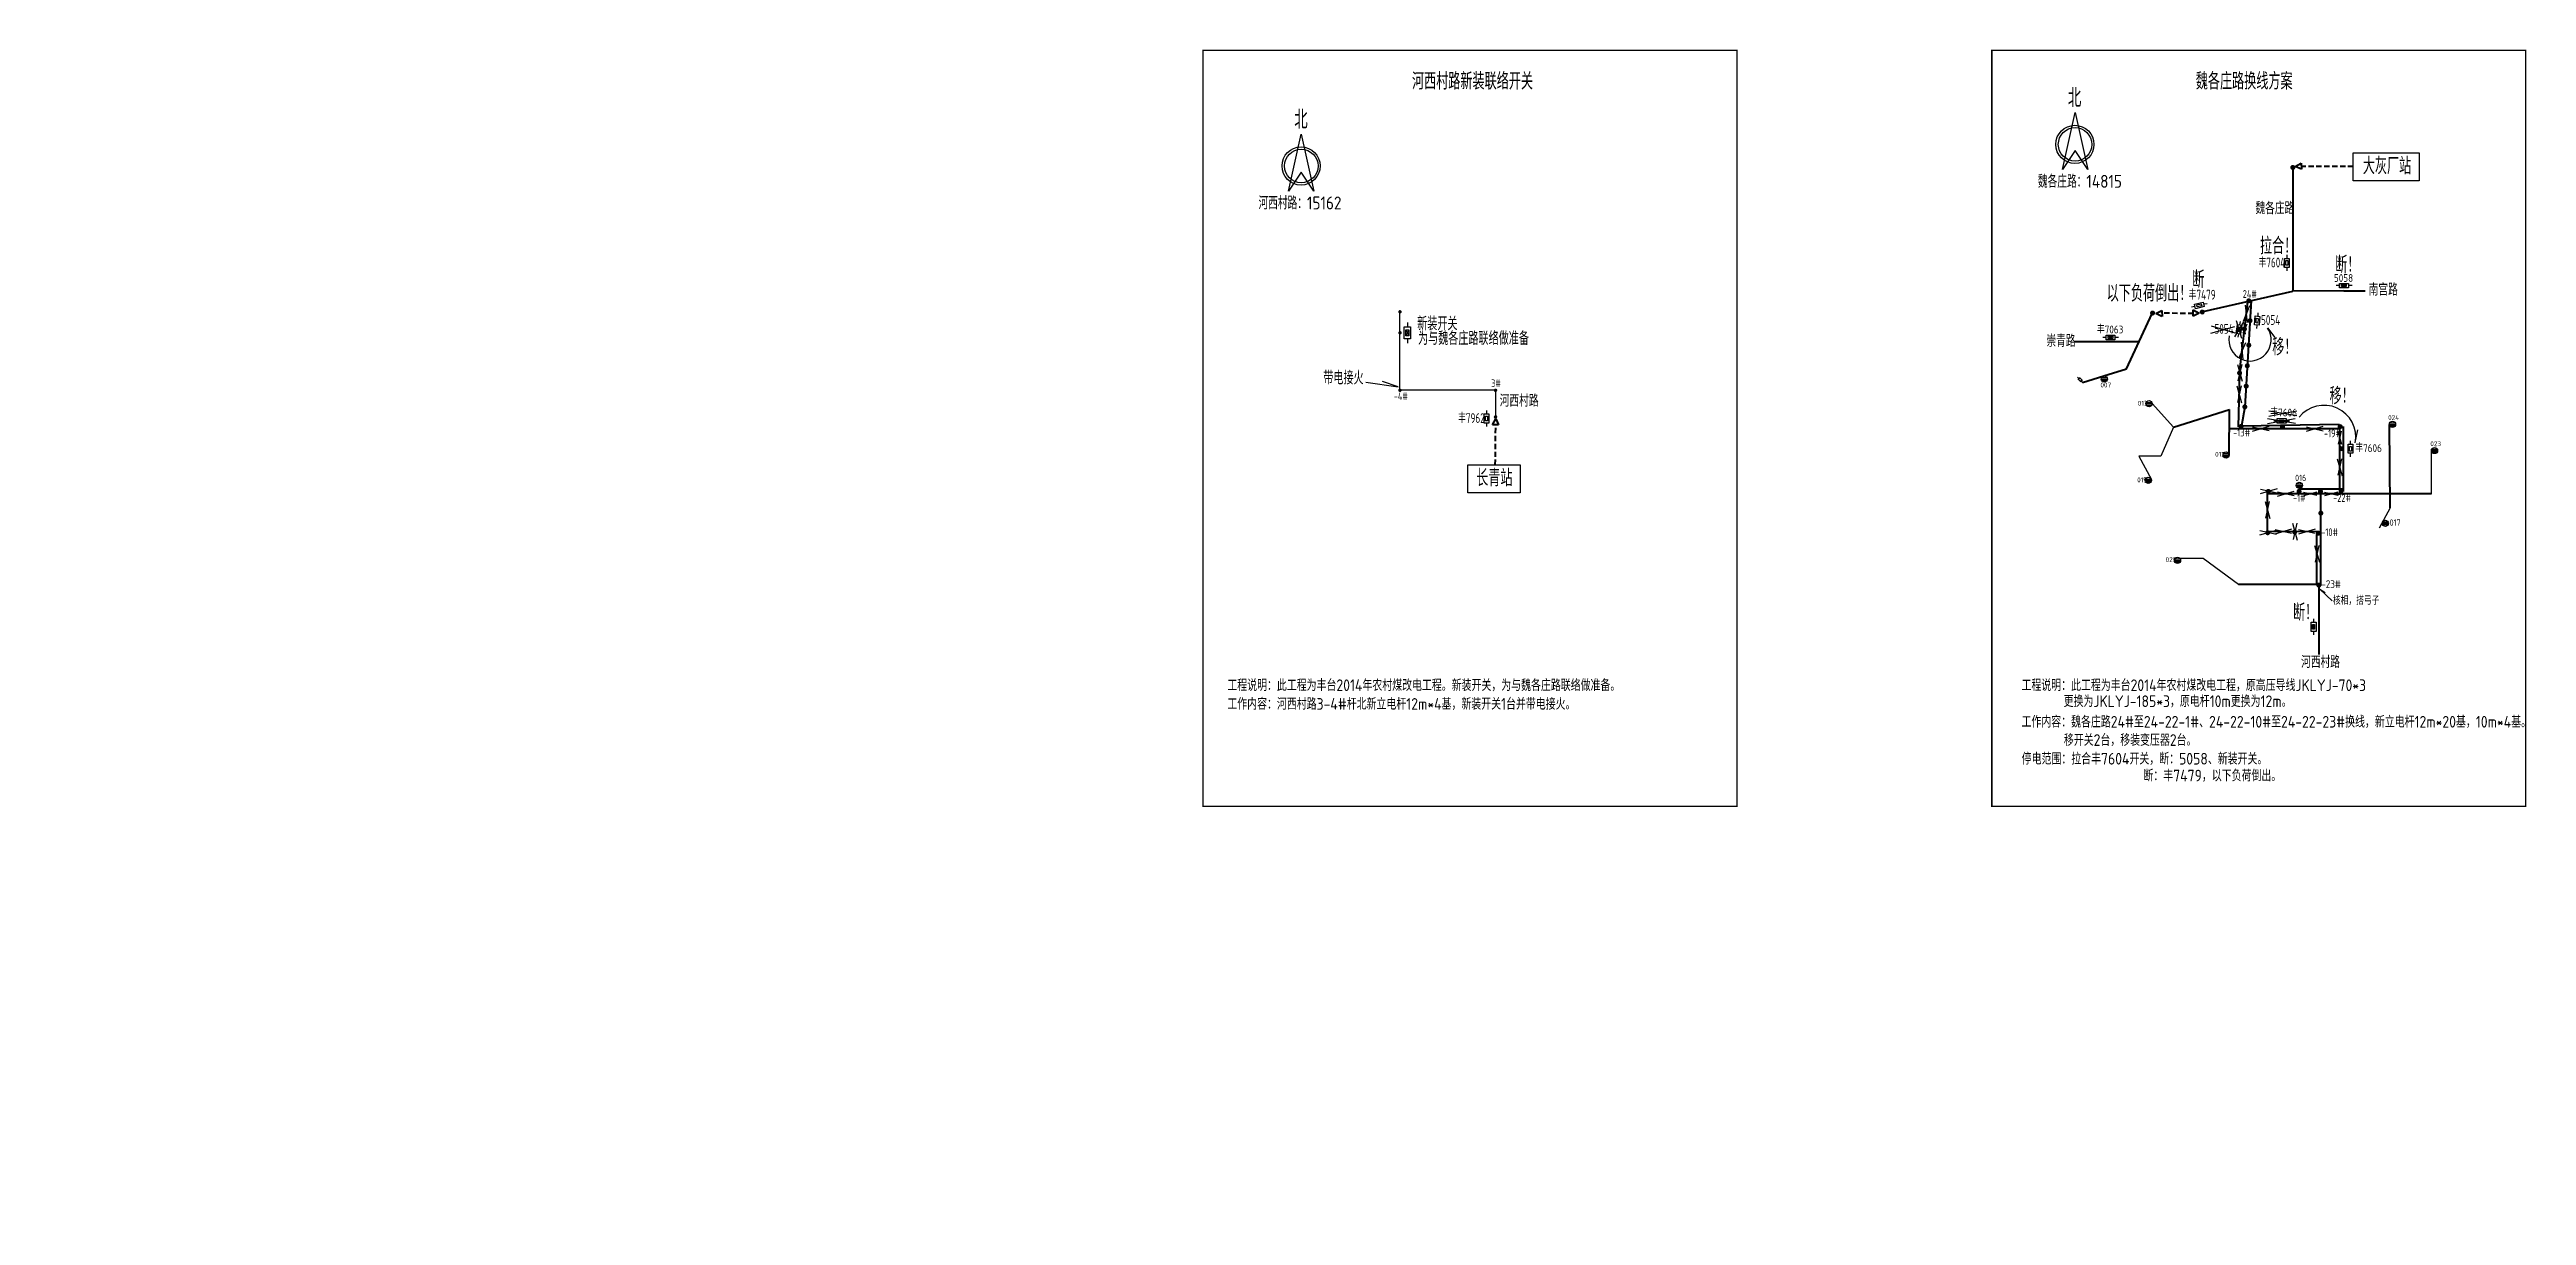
# Model space of a CAD drawing. Extents: x 122 to 1315, y 227 to 788.
import ezdxf

# ---------------------------------------------------------------- set-up
doc = ezdxf.new("R2010")
doc.units = 0
doc.header["$MEASUREMENT"] = 0
doc.linetypes.add('DASHED2', pattern=[9.525, 6.35, -3.175])
doc.layers.get('0').update_dxf_attribs({"linetype": 'CONTINUOUS'})
doc.styles.get("Standard").update_dxf_attribs({"font": 'gbenor.shx', "width": 1.2, "bigfont": 'gbcbig.shx'})

msp = doc.modelspace()

# ---------------------------------------------------------------- hatches: boundary and pattern name
at = {"lineweight": -3}
h = msp.add_hatch(color=0, dxfattribs=at)
edge = h.paths.add_edge_path()
edge.add_arc((1202.1, 731.6), 1.22, -81.2678, 278.7322)
h = msp.add_hatch(color=0, dxfattribs=at)
edge = h.paths.add_edge_path()
edge.add_arc((1180.9, 667.4), 1.22, -81.2678, 278.7322)
h = msp.add_hatch(color=6, dxfattribs=at)
edge = h.paths.add_edge_path()
edge.add_arc((772.3, 662.1), 0.855, -171.2678, 188.7322)
h = msp.add_hatch(color=0, dxfattribs=at)
edge = h.paths.add_edge_path()
edge.add_arc((1134.6, 661.5), 1.22, -81.2678, 278.7322)
h = msp.add_hatch(color=0, dxfattribs=at)
edge = h.paths.add_edge_path()
edge.add_arc((1158.5, 662), 1.22, -81.2678, 278.7322)
h = msp.add_hatch(color=1, dxfattribs=at)
edge = h.paths.add_edge_path()
edge.add_arc((1181.5, 657.8), 1.22, -81.2678, 278.7322)
h = msp.add_hatch(color=6, dxfattribs=at)
edge = h.paths.add_edge_path()
edge.add_arc((772.3, 652), 0.855, -171.2678, 188.7322)
h = msp.add_hatch(color=0, dxfattribs=at)
edge = h.paths.add_edge_path()
edge.add_arc((1178.8, 653.8), 1.22, -81.2678, 278.7322)
h = msp.add_hatch(color=1, dxfattribs=at)
edge = h.paths.add_edge_path()
edge.add_arc((1180.9, 646), 1.22, -81.2678, 278.7322)
h = msp.add_hatch(color=0, dxfattribs=at)
edge = h.paths.add_edge_path()
edge.add_arc((1176.5, 632.6), 1.22, -81.2678, 278.7322)
h = msp.add_hatch(color=1, dxfattribs=at)
edge = h.paths.add_edge_path()
edge.add_arc((1180.2, 636.1), 1.22, -81.2678, 278.7322)
h = msp.add_hatch(color=0, dxfattribs=at)
edge = h.paths.add_edge_path()
edge.add_arc((772.3, 624.3), 0.855, -171.2678, 188.7322)
h = msp.add_hatch(color=0, dxfattribs=at)
edge = h.paths.add_edge_path()
edge.add_arc((818.3, 624.3), 0.855, -171.2678, 188.7322)
h = msp.add_hatch(color=1, dxfattribs=at)
edge = h.paths.add_edge_path()
edge.add_arc((1179.7, 626.3), 1.22, -81.2678, 278.7322)
h = msp.add_hatch(color=0, dxfattribs=at)
edge = h.paths.add_edge_path()
edge.add_arc((818.3, 611.5), 0.855, -171.2678, 188.7322)
h = msp.add_hatch(color=0, dxfattribs=at)
edge = h.paths.add_edge_path()
edge.add_arc((1177.2, 606.9), 1.22, -81.2678, 278.7322)
h = msp.add_hatch(color=1, dxfattribs=at)
edge = h.paths.add_edge_path()
edge.add_arc((1179, 616.3), 1.22, -81.2678, 278.7322)
h = msp.add_hatch(color=0, dxfattribs=at)
edge = h.paths.add_edge_path()
edge.add_arc((1197.2, 606.6), 1.22, -81.2678, 278.7322)
h = msp.add_hatch(color=0, dxfattribs=at)
edge = h.paths.add_edge_path()
edge.add_arc((1224.9, 606.8), 1.22, -81.2678, 278.7322)
h = msp.add_hatch(color=1, dxfattribs=at)
edge = h.paths.add_edge_path()
edge.add_arc((1225.4, 596.2), 1.22, -81.2678, 278.7322)
h = msp.add_hatch(color=0, dxfattribs=at)
edge = h.paths.add_edge_path()
edge.add_arc((1190.3, 575.6), 1.22, -81.2678, 278.7322)
h = msp.add_hatch(color=0, dxfattribs=at)
edge = h.paths.add_edge_path()
edge.add_arc((1205.1, 575.6), 1.22, -81.2678, 278.7322)
h = msp.add_hatch(color=1, dxfattribs=at)
edge = h.paths.add_edge_path()
edge.add_arc((1215.4, 575.6), 1.22, -81.2678, 278.7322)
h = msp.add_hatch(color=0, dxfattribs=at)
edge = h.paths.add_edge_path()
edge.add_arc((1225.3, 575.8), 1.22, -81.2678, 278.7322)
h = msp.add_hatch(color=1, dxfattribs=at)
edge = h.paths.add_edge_path()
edge.add_arc((1215.6, 565.2), 1.22, -81.2678, 278.7322)
h = msp.add_hatch(color=0, dxfattribs=at)
edge = h.paths.add_edge_path()
edge.add_arc((1190, 555.7), 1.22, -81.2678, 278.7322)
h = msp.add_hatch(color=0, dxfattribs=at)
edge = h.paths.add_edge_path()
edge.add_arc((1203, 556.1), 1.22, -81.2678, 278.7322)
h = msp.add_hatch(color=0, dxfattribs=at)
edge = h.paths.add_edge_path()
edge.add_arc((1214.4, 555.5), 1.22, -81.2678, 278.7322)
h = msp.add_hatch(color=0, dxfattribs=at)
edge = h.paths.add_edge_path()
edge.add_arc((1214.6, 530.5), 1.22, -81.2678, 278.7322)

# ---------------------------------------------------------------- linework, layer by layer
for p, q in [((1091.2, 730.6), (1097.3, 758.1)), ((1097.3, 758.1), (1103.4, 730.6)), ((718.7, 720.1), (724.8, 747.7)), ((724.8, 747.7), (730.9, 720.1)), ((1097.3, 739.7), (1091.2, 730.6)), ((1103.4, 730.6), (1097.3, 739.7)), ((724.8, 729.3), (718.7, 720.1)), ((730.9, 720.1), (724.8, 729.3))]:
    msp.add_line(p, q)
at = {"lineweight": 40, "ltscale": 0.4}
for p, q in [((1202.1, 731.5), (1202.1, 672)), ((1159, 662.3), (1202.1, 672)), ((1226.6, 672.2), (1202.1, 672)), ((1226.7, 672.2), (1237, 672.2)), ((1122.1, 634.6), (1134.4, 661.2)), ((1176.5, 632.7), (1180.4, 667)), ((1128.2, 647.7), (1097.4, 647.7)), ((1111.1, 631.2), (1122.1, 634.6)), ((1176, 606.7), (1176.6, 632.3)), ((1100.9, 628.1), (1111.1, 631.2)), ((1144.7, 606.6), (1171.6, 615.1)), ((1171.5, 593.1), (1171.6, 615.1)), ((1224.6, 605.7), (1171.6, 605.8)), ((1249, 567.7), (1248.6, 607.9)), ((1189.9, 555.4), (1189.9, 575.2)), ((1268.8, 574.5), (1190.4, 574.4)), ((1214.8, 556.2), (1189.6, 556.3)), ((1213.7, 531), (1213.7, 554.9)), ((1215.3, 530.8), (1175.9, 530.8)), ((1215.3, 530.8), (1175.9, 530.8)), ((1214.6, 530.4), (1214.6, 513.3)), ((1214.6, 513.3), (1214.6, 497.1))]:
    msp.add_line(p, q, dxfattribs=at)
at = {"color": 0, "linetype": 'DASHED2', "lineweight": 40}
for p, q in [((1203.3, 732), (1206.1, 733.6)), ((1206.3, 730.7), (1203.3, 732)), ((1206.1, 733.6), (1206.3, 730.7)), ((1136.1, 661.2), (1139, 662.8)), ((1139.1, 659.9), (1136.1, 661.2)), ((1139, 662.8), (1139.2, 659.9)), ((1154.1, 663), (1157.1, 661.5)), ((1154.2, 660), (1154.1, 663)), ((1157.1, 661.5), (1154.2, 660)), ((816.9, 607.7), (818.4, 610.6)), ((818.4, 610.6), (819.8, 607.7)), ((819.8, 607.7), (816.9, 607.7))]:
    msp.add_line(p, q, dxfattribs=at)
at = {"color": 0, "linetype": 'DASHED2', "lineweight": 40, "ltscale": 0.4}
for p, q in [((1231.2, 732), (1206.2, 732.1)), ((1154.2, 661.3), (1139.1, 661.4)), ((818.2, 588.4), (818.4, 607.7))]:
    msp.add_line(p, q, dxfattribs=at)
at = {"color": 0, "lineweight": -3, "ltscale": 0.4}
for p, q in [((1199.3, 689.5), (1199.3, 687.8)), ((1199.3, 683.5), (1199.3, 681.8)), ((1224.6, 674.7), (1222.9, 674.7)), ((1227.8, 674.2), (1225.6, 675.2)), ((1227.8, 675.2), (1225.6, 674.2)), ((1230.6, 674.7), (1228.9, 674.7)), ((1155, 664.7), (1153.3, 664.3)), ((1160.8, 666), (1159.2, 665.7)), ((1176.7, 657.5), (1176.5, 655.8)), ((1112.2, 649.8), (1110.6, 649.8)), ((1115.5, 649.3), (1113.3, 650.3)), ((1115.5, 650.3), (1113.3, 649.3)), ((1118.2, 649.8), (1116.6, 649.8)), ((1175.9, 651.5), (1175.7, 649.9)), ((818.4, 624.3), (772.3, 624.3)), ((818.4, 611.9), (818.4, 624.3)), ((813.9, 614.5), (813.9, 612.9)), ((813.9, 608.5), (813.9, 606.9)), ((1194.5, 609.5), (1192.9, 609.5)), ((1200.5, 609.5), (1198.9, 609.5))]:
    msp.add_line(p, q, dxfattribs=at)
at = {"color": 6, "lineweight": -3, "ltscale": 0.4}
for p, q in [((772.3, 649.7), (772.3, 662.1)), ((775.9, 656.9), (775.9, 654.8)), ((772.3, 624.3), (772.3, 649.7)), ((776.5, 653.4), (775.2, 650.6)), ((775.2, 653.4), (776.5, 650.6)), ((775.9, 649.1), (775.9, 647))]:
    msp.add_line(p, q, dxfattribs=at)
at = {"color": 1, "lineweight": -3, "ltscale": 0.4}
for p, q in [((1178.3, 657.3), (1174.1, 650.1)), ((1174.9, 657.9), (1177.4, 649.4)), ((1179.9, 656.2), (1178, 651.7)), ((1181.3, 665), (1178.2, 657.5)), ((1178.6, 656.4), (1179.2, 651.4)), ((1179.2, 665.3), (1180.2, 657)), ((1185.3, 661.6), (1185.2, 660)), ((1162.7, 651.8), (1174.2, 655.1)), ((1162.8, 655.3), (1174.2, 651.9)), ((1179.3, 647.2), (1176.1, 639.7)), ((1177.3, 647.5), (1178.1, 639.2)), ((1184.8, 655.7), (1184.6, 654)), ((1190, 654.3), (1193.5, 649.8)), ((1175.4, 636.7), (1177.7, 628.7)), ((1177.5, 636.8), (1175.6, 628.8)), ((755.9, 628.2), (771.5, 625.9)), ((771.5, 625.9), (763.9, 628.5)), ((1175.1, 626.4), (1177.4, 618.3)), ((1177.2, 626.4), (1175.4, 618.4)), ((1190, 610.8), (1203.4, 608.4)), ((1190, 608.3), (1203.3, 610.7)), ((1190.6, 614.4), (1204, 612.1)), ((1190.6, 611.9), (1204, 614.4)), ((1190.6, 606.9), (1182.6, 604.5)), ((1190.7, 604.8), (1182.7, 606.6)), ((1216.6, 606.8), (1208.6, 604.5)), ((1216.7, 604.7), (1208.7, 606.5)), ((1223.7, 604.7), (1225.6, 598.3)), ((1225.4, 604.7), (1223.9, 598.4)), ((1229.8, 598.3), (1229.8, 600)), ((1232.1, 599.1), (1233.4, 605.3)), ((1223.5, 591.3), (1225.8, 583.2)), ((1225.6, 591.3), (1223.8, 583.4)), ((1229.8, 592.3), (1229.8, 594)), ((1194.5, 576.8), (1186.4, 574.5)), ((1194.5, 574.7), (1186.6, 576.5)), ((1202.6, 575.5), (1194.6, 573.2)), ((1202.7, 573.5), (1194.7, 575.3)), ((1213.6, 575.3), (1207.2, 573.5)), ((1213.7, 573.6), (1207.3, 575.1)), ((1223.7, 575.3), (1217.3, 573.5)), ((1223.8, 573.6), (1217.4, 575.1)), ((1188.8, 570.7), (1191.1, 562.6)), ((1190.8, 570.7), (1189, 562.8)), ((1194.1, 556.8), (1186.1, 554.5)), ((1194.2, 554.8), (1186.2, 556.6)), ((1201.5, 557.4), (1193.4, 555.1)), ((1201.5, 555.3), (1193.6, 557.1)), ((1201.9, 560.3), (1204.2, 552.2)), ((1204, 560.3), (1202.2, 552.4)), ((1212.8, 557.4), (1204.8, 555.1)), ((1212.9, 555.3), (1204.9, 557.1)), ((1212.6, 549.5), (1215, 541.5)), ((1214.7, 549.6), (1212.9, 541.6)), ((1221, 522.9), (1215.1, 528.5)), ((1215.1, 528.5), (1217.7, 526.9))]:
    msp.add_line(p, q, dxfattribs=at)
at = {"color": 1, "lineweight": 40, "ltscale": 0.4}
for p, q in [((1182.1, 667.5), (1179, 616.3)), ((1179, 616.3), (1177.4, 607.2)), ((1177.4, 607.2), (1224.5, 608)), ((1226.3, 606.9), (1226.3, 575.6)), ((1225.9, 576.7), (1205, 576.7)), ((1215.4, 576), (1215.4, 530.3))]:
    msp.add_line(p, q, dxfattribs=at)
at = {"lineweight": -3, "ltscale": 0.4}
for p, q in [((1098.5, 630.6), (1099.5, 629.6)), ((1098.6, 629.8), (1100.1, 628.3)), ((1099.4, 630.5), (1100.8, 629)), ((1099.9, 629.2), (1100.9, 628.1)), ((1109.9, 629.7), (1112.9, 629.7)), ((1110, 630.4), (1112.7, 630.4)), ((1110, 629), (1112.7, 629)), ((1131.4, 617.9), (1134.4, 617.9)), ((1131.6, 618.5), (1134.2, 618.5)), ((1131.6, 617.2), (1134.2, 617.2)), ((1144.7, 606.6), (1134.4, 617.9)), ((1248.8, 608.6), (1251.4, 608.6)), ((1144.7, 606.6), (1138.6, 592.6)), ((1248.6, 607.9), (1251.6, 607.9)), ((1248.8, 607.2), (1251.4, 607.2)), ((1138.6, 592.6), (1128, 592.6)), ((1128, 592.6), (1134, 581.4)), ((1168.5, 593.1), (1171.5, 593.1)), ((1168.7, 593.8), (1171.4, 593.8)), ((1168.7, 592.5), (1171.4, 592.5)), ((1268.8, 574.5), (1268.8, 595.3)), ((1268.8, 595.3), (1271.8, 595.3)), ((1269, 596), (1271.6, 596)), ((1269, 594.6), (1271.6, 594.6)), ((1131, 580.9), (1134, 580.9)), ((1131.2, 581.5), (1133.8, 581.5)), ((1131.2, 580.2), (1133.8, 580.2)), ((1203.7, 578.5), (1206.7, 578.5)), ((1203.9, 579.2), (1206.5, 579.2)), ((1203.9, 577.9), (1206.5, 577.9)), ((1249, 567.7), (1243.6, 557.9)), ((1245.3, 561), (1248, 561)), ((1245.2, 560.3), (1248.2, 560.3)), ((1245.3, 559.7), (1248, 559.7)), ((1145.1, 542.4), (1148.1, 542.4)), ((1145.2, 543.1), (1147.9, 543.1)), ((1145.2, 541.7), (1147.9, 541.7)), ((1159, 543.4), (1147.7, 543.4)), ((1175.9, 530.8), (1159, 543.4)), ((1212.1, 514.2), (1212.1, 512.6)), ((1211.6, 511.5), (1212.6, 509.3)), ((1212.6, 511.5), (1211.7, 509.3)), ((1212.1, 508.2), (1212.1, 506.6))]:
    msp.add_line(p, q, dxfattribs=at)
at = {"color": 0, "lineweight": 40, "ltscale": 0.4}
msp.add_line((1224.6, 607.3), (1224.6, 576.1), dxfattribs=at)
at = {"const_width": 0.7}
for points in [[(677.5, 788), (677.5, 424), (934.5, 424), (934.5, 788)], [(1057.2, 788), (1057.2, 424), (1314.2, 424), (1314.2, 788)]]:
    msp.add_lwpolyline(points, close=True, dxfattribs=at)
at = {"lineweight": -3, "ltscale": 0.4}
for points in [[(1231.2, 738.6), (1262.9, 738.6), (1262.9, 725.2), (1231.2, 725.2)], [(805, 588.4), (830.1, 588.4), (830.1, 575), (805, 575)], [(1213.3, 508.2), (1211, 508.2), (1211, 512.6), (1213.3, 512.6)], [(1212.6, 509.3), (1211.6, 509.3), (1211.6, 511.5), (1212.6, 511.5)]]:
    msp.add_lwpolyline(points, close=True, dxfattribs=at)
at = {"color": 0, "lineweight": -3, "ltscale": 0.4}
for points in [[(1200.4, 683.5), (1198.1, 683.5), (1198.1, 687.8), (1200.4, 687.8)], [(1199.7, 684.6), (1198.7, 684.6), (1198.7, 686.8), (1199.7, 686.8)], [(1224.6, 673.6), (1224.6, 675.8), (1228.9, 675.8), (1228.9, 673.6)], [(1225.6, 674.2), (1225.6, 675.2), (1227.8, 675.2), (1227.8, 674.2)], [(1155.2, 663.6), (1154.7, 665.8), (1158.9, 666.8), (1159.4, 664.6)], [(1156.1, 664.5), (1155.9, 665.4), (1158, 665.9), (1158.3, 665)], [(1177, 651.4), (1174.8, 651.7), (1175.4, 656), (1177.6, 655.7)], [(1112.2, 648.6), (1112.2, 650.9), (1116.5, 650.9), (1116.5, 648.6)], [(1113.3, 649.3), (1113.3, 650.3), (1115.5, 650.3), (1115.5, 649.3)], [(1176.5, 652.5), (1175.5, 652.7), (1175.8, 654.9), (1176.8, 654.7)], [(815.1, 608.5), (812.8, 608.5), (812.8, 612.9), (815.1, 612.9)], [(814.4, 609.6), (813.4, 609.6), (813.4, 611.8), (814.4, 611.8)], [(1194.5, 608.4), (1194.5, 610.7), (1198.9, 610.7), (1198.9, 608.4)], [(1195.6, 609.1), (1195.6, 610), (1197.8, 610), (1197.8, 609.1)]]:
    msp.add_lwpolyline(points, close=True, dxfattribs=at)
at = {"color": 1, "lineweight": -3, "ltscale": 0.4}
for points in [[(1185.9, 655.6), (1183.6, 655.8), (1184, 660.1), (1186.3, 659.9)], [(1185.3, 656.7), (1184.4, 656.8), (1184.5, 659), (1185.5, 658.9)], [(1228.7, 598.3), (1231, 598.3), (1231, 594), (1228.7, 594)], [(1229.4, 597.2), (1230.4, 597.2), (1230.4, 595), (1229.4, 595)]]:
    msp.add_lwpolyline(points, close=True, dxfattribs=at)
at = {"color": 6, "lineweight": -3, "ltscale": 0.4}
for points in [[(777.4, 649.1), (774.4, 649.1), (774.4, 654.8), (777.4, 654.8)], [(776.5, 650.6), (775.2, 650.6), (775.2, 653.4), (776.5, 653.4)]]:
    msp.add_lwpolyline(points, close=True, dxfattribs=at)
for centre, radius in [((1097.2, 742.7), 9.18), ((724.7, 732.3), 9.18), ((724.8, 732.3), 8.07), ((1097.3, 742.7), 8.07)]:
    msp.add_circle(centre, radius)
at = {"lineweight": -3, "ltscale": 0.4}
for centre in [(1111.4, 629.7), (1132.9, 617.9), (1250.1, 607.9), (1270.3, 595.3), (1170, 593.1), (1132.5, 580.9), (1205.2, 578.5), (1246.7, 560.3), (1146.6, 542.4)]:
    msp.add_circle(centre, 1.5, dxfattribs=at)
at = {"color": 1, "lineweight": -3, "ltscale": 0.4}
for centre, radius, start, end in [((1181.5, 648.6), 10.2, 169.412, 33.7313), ((1217.1, 601.8), 15.3, 349.6267, 141.4594)]:
    msp.add_arc(centre, radius, start, end, dxfattribs=at)

# ---------------------------------------------------------------- texts
at = {"color": 0}
for s, height, p in [('河西村路新装联络开关', 8.09, (778.1, 769.1)), ('魏各庄路换线方案', 8.09, (1155.4, 769.1)), ('魏各庄路', 5.85, (1184.1, 709.1)), ('5058', 3.74, (1221.9, 676.5)), ('南宫路', 5.85, (1238.6, 669.9)), ('丰7063', 3.74, (1107.8, 651.7)), ('崇青路', 5.85, (1083.5, 645.2)), ('河西村路', 5.85, (820.3, 616.4)), ('007', 2.34, (1109.5, 625.7)), ('013', 2.34, (1127.5, 616.9)), ('丰7606', 3.74, (1191.3, 611.7)), ('024', 2.34, (1248, 610)), ('023', 2.34, (1268.3, 597.4)), ('012', 2.34, (1164.7, 592.3)), ('015', 2.34, (1127.2, 580)), ('016', 3.04, (1203.2, 580.6)), ('017', 3.04, (1248.7, 559.1)), ('025', 2.34, (1140.9, 541.6)), ('河西村路', 5.85, (1206.1, 490.6))]:
    msp.add_text(s, height=height, dxfattribs=at).set_placement(p)
for s, height, p in [('北', 9.02, (1093.8, 760.6)), ('北', 9.02, (721.4, 750.2)), ('魏各庄路：14815', 6.22, (1079.4, 721.8)), ('大灰厂站', 8.09, (1235.8, 728.3)), ('河西村路：15162', 6.22, (704.2, 711.4)), ('长青站', 8.09, (809, 578.1)), ('-23#', 3.74, (1215.8, 529.1)), ('工程说明：此工程为丰台2014年农村煤改电工程。新装开关，为与魏各庄路联络做准备。', 5.616, (689.2, 479.5)), ('工程说明：此工程为丰台2014年农村煤改电工程，原高压导线JKLYJ-70*3', 5.616, (1071.5, 479.5)), ('更换为JKLYJ-185*3，原电杆10m更换为12m。', 5.616, (1091.8, 471.8)), ('工作内容：河西村路3-4#杆北新立电杆12m*4基，新装开关1台并带电接火。', 5.616, (689.2, 470.5)), ('工作内容：魏各庄路24#至24-22-1#、24-22-10#至24-22-23#换线，新立电杆12m*20基，10m*4基。', 5.616, (1071.5, 461.9)), ('移开关2台，移装变压器2台。', 5.616, (1091.9, 453.1)), ('停电范围：拉合丰7604开关，断：5058、新装开关。', 5.616, (1071.6, 444.1)), ('断：丰7479，以下负荷倒出。', 5.616, (1130.2, 436))]:
    msp.add_text(s, height=height).set_placement(p)
at = {"color": 1}
for s, height, p in [('拉合！', 8.09, (1186.3, 689.8)), ('断', 8.09, (1153.7, 673.6)), ('断！', 8.09, (1222.5, 680.7)), ('以下负荷倒出！', 8.09, (1112.5, 667)), ('新装开关', 6.47, (780.6, 653.2)), ('为与魏各庄路联络做准备', 6.47, (781, 646.1)), ('移！', 8.09, (1192.2, 641.1)), ('带电接火', 6.47, (735.4, 627.1)), ('移！', 8.09, (1219.8, 617.6)), ('丰7606', 3.74, (1232.2, 594.6)), ('核相，搭弓子', 3.74, (1221.4, 521.1)), ('断！', 8.09, (1202.2, 513.3))]:
    msp.add_text(s, height=height, dxfattribs=at).set_placement(p)
at = {"color": 7, "width": 0.8}
for s, height, p in [('丰7604', 4.68, (1185.6, 683.5)), ('丰7479', 4.68, (1152, 668)), ('24#', 3.74, (1178, 668.8)), ('5054', 4.68, (1164.4, 651.5)), ('-4#', 3.74, (769.3, 619.6)), ('3#', 3.74, (816.2, 625.8)), ('丰7962', 4.68, (800.3, 608.6)), ('-13#', 3.74, (1173.4, 602.1)), ('-19#', 3.74, (1217.1, 601.7)), ('-1#', 3.74, (1202.2, 570.6)), ('-22#', 3.74, (1221.5, 570.6)), ('-10#', 3.74, (1215.8, 554.1))]:
    msp.add_text(s, height=height, dxfattribs=at).set_placement(p)
at = {"color": 1, "width": 0.8}
msp.add_text('5054', height=4.68, dxfattribs=at).set_placement((1186.8, 655.8))
at = {"ltscale": 0.4, "insert": (122.2, 227), "char_height": 2.5, "attachment_point": 6}
msp.add_mtext('\\A1;', dxfattribs=at)

doc.saveas('drawing.dxf')
